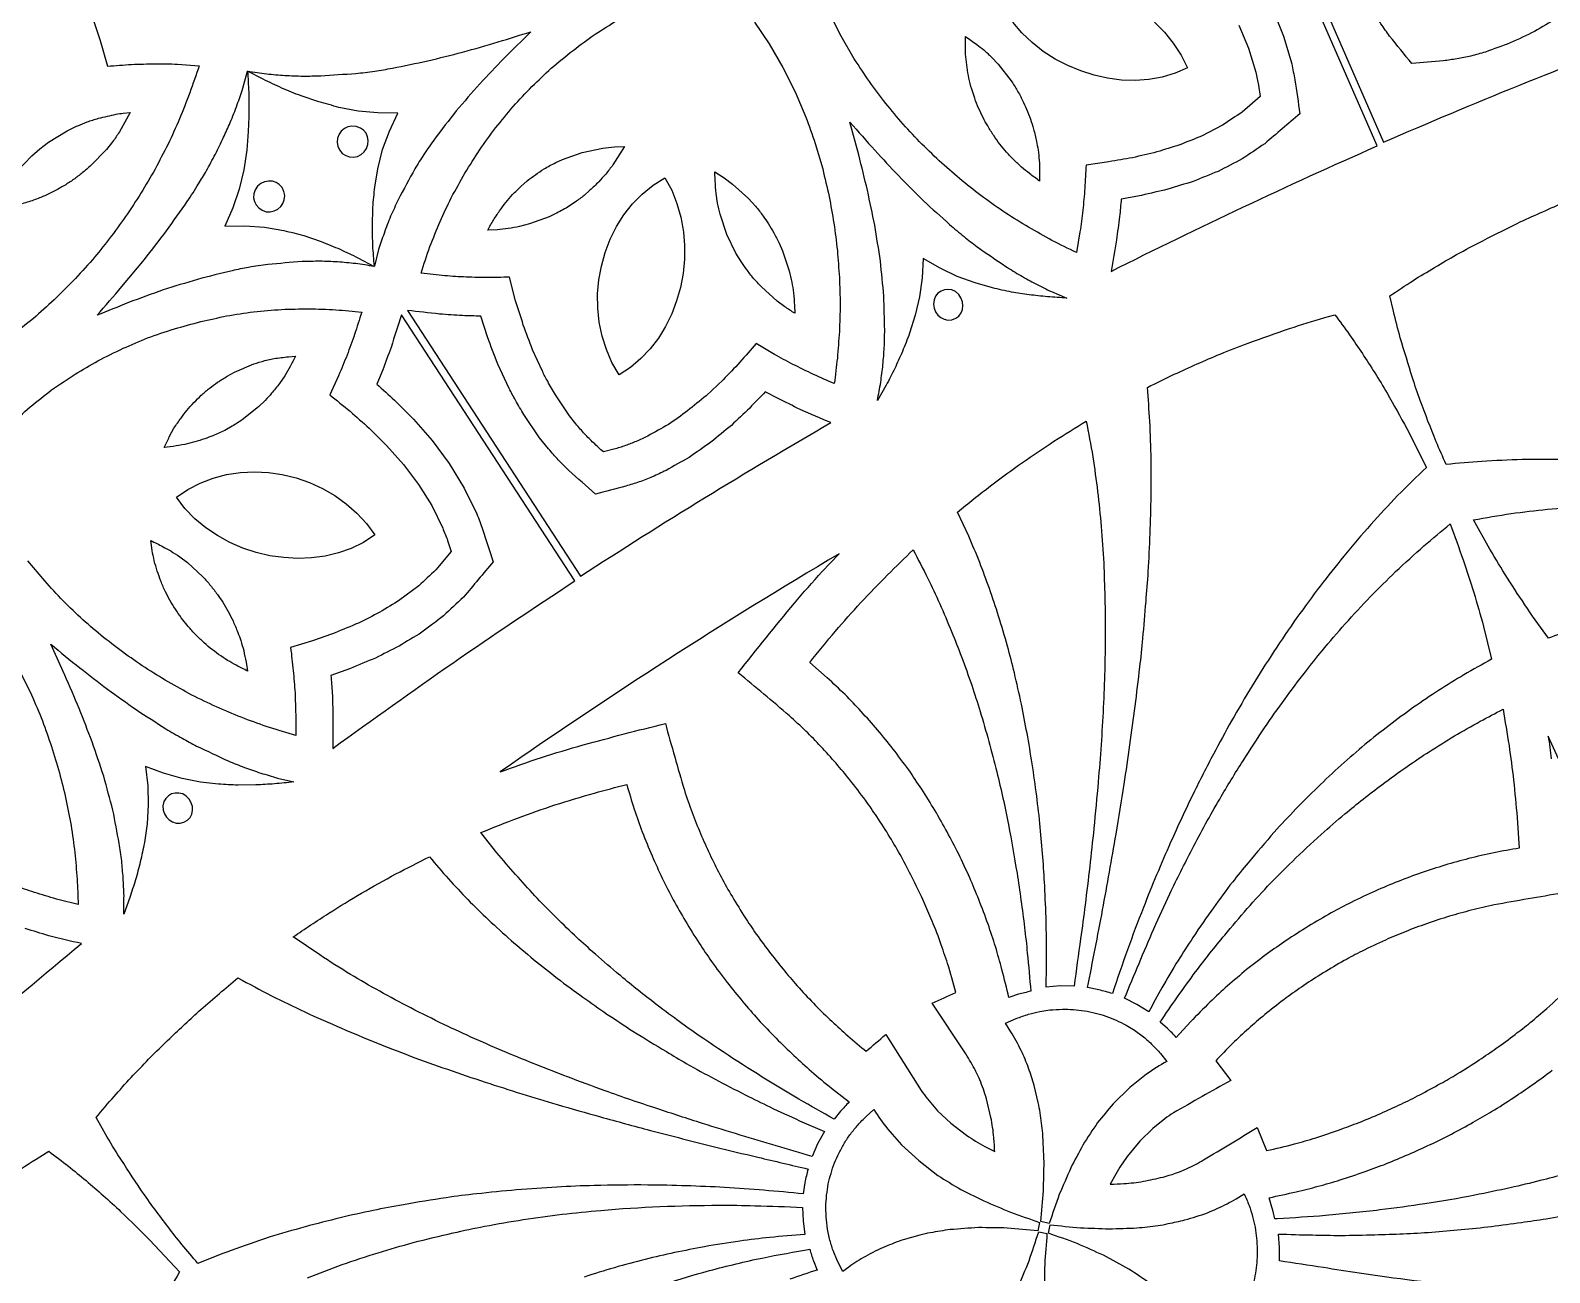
# Model space of a CAD drawing. Extents: x 10 to 990, y 10 to 990.
# Drawn here: x 239.3 to 350.2, y 787.2 to 877.9 of the extents above; entities that cross this region are included whole.
import ezdxf

# ---------------------------------------------------------------- set-up
doc = ezdxf.new("R2010")
doc.units = 0

msp = doc.modelspace()

# ---------------------------------------------------------------- linework, layer by layer
for points in [[(350.77, 878.8, 0.001349), (349.1, 877.84, -0.004855), (347.34, 877, 0.001333), (345.52, 876.34, -0.007078), (344.47, 876.04, -0.007069), (343.45, 875.84, -0.006348), (342.45, 875.7, 0.001644), (340.15, 875.49, -0.002175), (338.53, 877.51, -0.007314), (337.9, 878.39, -0.005317), (337.33, 879.3), (336.82, 880.21), (335.96, 882.07, -0.006968), (335.53, 883.21, -0.006765), (335.22, 884.13), (334.69, 886.03, -0.004349), (334.27, 888.1), (334.04, 889.68, -0.004631), (332.73, 889.94, -0.003391), (331.1, 890.32, 0.001505), (328.84, 890.96), (328.84, 890.96), (338.09, 869.75, -0.013282), (357.97, 877.8, -0.001905)], [(243.83, 878.8, -0.002935), (244.41, 877.02), (244.9, 875.3, -0.005789), (246.65, 875.44, -0.006047), (248.41, 875.48, -0.005944), (250.01, 875.46), (251.6, 875.34, -0.002495), (250.91, 873.35, -0.002814), (250.17, 871.46, -0.002955), (249.33, 869.61, -0.002636), (248.38, 867.79, -0.002794), (247.35, 866.03, -0.002935), (246.23, 864.32, -0.002478), (245.03, 862.69, 0.001086), (243.81, 861.16, -0.002367), (242.38, 859.6, 0.001131), (241.01, 858.23, 0.00127), (239.5, 856.88, -0.002791), (237.84, 855.58, 0.001011)], [(292.14, 878.53), (293.23, 876.93), (294.22, 875.22), (295.12, 873.43), (295.9, 871.59, -0.00328), (296.58, 869.66), (297.13, 867.8, -0.003133), (297.6, 865.79, -0.003097), (297.95, 863.83, -0.003103), (298.2, 861.85, -0.002729), (298.35, 859.87, -0.003329), (298.41, 857.9, -0.002784), (298.35, 855.93, -0.002622), (298.2, 853.99, 0.001228), (297.98, 852.12, -0.003312), (296.46, 852.79, -0.003801), (294.96, 853.53, -0.004162), (293.6, 854.26), (292.28, 855.06, -0.002248), (291.08, 853.68, -0.003639), (289.86, 852.4), (288.63, 851.24, 0.001103), (287.27, 850.13, -0.004906), (285.87, 849.14, 0.001158), (284.35, 848.29, -0.009257), (283.52, 847.9, -0.007853), (282.72, 847.59, -0.006145), (281.89, 847.33), (281.12, 847.13), (281.12, 847.13, -0.006083), (280.39, 847.8, -0.008381), (279.75, 848.44, -0.009702), (279.11, 849.18), (278.63, 849.78), (277.61, 851.31, -0.009505), (277.05, 852.29, -0.0124), (276.66, 853.03), (275.95, 854.59, -0.004657), (275.27, 856.4, -0.003809), (274.71, 858.18), (274.26, 859.9, -0.003766), (272.57, 859.86, -0.003853), (270.89, 859.91, -0.004019), (269.35, 860.01), (267.8, 860.19, -0.004908), (268.45, 862.13, -0.005088), (269.19, 863.96, -0.001313), (270.01, 865.7, -0.005057), (271.01, 867.5, -0.005342), (272.08, 869.18, -0.00525), (273.25, 870.81, -0.005606), (274.53, 872.36, -0.005024), (275.9, 873.82, -0.001153), (277.3, 875.15, -0.005319), (278.9, 876.46, -0.005422), (280.51, 877.64, -0.000999), (282.14, 878.67, -0.005318)], [(327.53, 878.31), (328.23, 876.61), (328.75, 874.87, -0.006589), (328.95, 873.91), (329.08, 873.08), (329.08, 873.08), (327.76, 871.95, 0.001121), (326.33, 871), (324.8, 870.2, 0.00111), (323.21, 869.56, 0.001086), (321.53, 869.04, -0.003263), (319.76, 868.62, -0.00206), (318.02, 868.32), (316.36, 868.08, -0.002396), (316.27, 866.4, -0.00332), (316.13, 864.78, -0.00246), (315.92, 863.2), (315.67, 861.69, -0.002996), (313.87, 862.58, -0.002436), (312.17, 863.54, -0.003213), (310.5, 864.57, -0.002916), (308.88, 865.71, -0.003091), (307.32, 866.93, -0.002843), (305.82, 868.23, -0.003537), (304.38, 869.61, -0.003323), (303.01, 871.07, -0.003739), (301.73, 872.59, -0.004022), (300.54, 874.18, -0.004055), (299.44, 875.84), (298.48, 877.51), (297.59, 879.28)], [(238.26, 867.59), (239.37, 868.75), (239.96, 869.28), (240.6, 869.75), (241.96, 870.58, -0.009389), (242.74, 870.96), (243.41, 871.24, -0.010474), (244.25, 871.5, -0.013066), (245.54, 871.79, -0.03201), (246.05, 871.87), (246.57, 871.93), (246.57, 871.93), (245.78, 870.51, -0.009523), (245.28, 869.78), (244.82, 869.21), (243.71, 868.07, -0.009569), (243.06, 867.51, -0.008916), (242.43, 867.03, -0.009999), (241.77, 866.6, -0.010998), (241.01, 866.18), (240.43, 865.89, -0.0082), (239.63, 865.56, -0.012802), (238.68, 865.26, -0.014652)], [(350.94, 846.57, 0.004566), (348.2, 846.57, 0.005879), (345.27, 846.44, 0.001977), (342.66, 846.22, -0.00597), (341.93, 847.88, -0.008679), (340.76, 850.9, -0.008318), (340.2, 852.54, -0.002868), (339.31, 855.47, -0.008584), (338.81, 857.41), (338.55, 858.53, -0.006664), (340.23, 859.64, -0.010791), (343.42, 861.54, -0.009835), (345.33, 862.56, -0.004728), (348.1, 863.95, -0.002396), (351.35, 865.4, 0.001779)], [(237.76, 849.09, -0.001039), (239.25, 850.42, -0.001043), (240.82, 851.66, -0.004491), (242.54, 852.81, -0.001168), (244.2, 853.79, -0.004458), (246.05, 854.7, -0.001172), (247.82, 855.46, -0.004928), (249.79, 856.12, -0.004478), (251.72, 856.65, -0.001188), (253.6, 857.07, -0.001215), (255.57, 857.37, -0.004659), (257.62, 857.54, -0.005262), (259.61, 857.59, -0.005261), (261.58, 857.52, -0.001052), (263.47, 857.34, -0.002377), (262.95, 855.72, -0.003386), (262.4, 854.2, -0.002275), (261.78, 852.7), (261.13, 851.3, -0.003552), (262.62, 850.1, -0.004682), (264.01, 848.87), (265.29, 847.61), (266.52, 846.22), (267.62, 844.76), (268.58, 843.21), (269.38, 841.57, -0.006589), (269.74, 840.66), (270, 839.86), (270, 839.86), (268.89, 838.53, 0.001121), (267.63, 837.35), (266.26, 836.32, 0.00111), (264.79, 835.42, 0.001086), (263.23, 834.63, -0.003263), (261.54, 833.93, -0.00206), (259.88, 833.34), (258.28, 832.84, -0.002396), (258.47, 831.16, -0.00332), (258.6, 829.54, -0.00246), (258.65, 827.95), (258.65, 826.42, -0.002996), (256.73, 827, -0.002436), (254.9, 827.66, -0.003213), (253.08, 828.41, -0.002916), (251.29, 829.26, -0.003091), (249.55, 830.21, -0.002843), (247.86, 831.24, -0.003537), (246.21, 832.37, -0.003323), (244.62, 833.58, -0.003739), (243.11, 834.87, -0.004022), (241.67, 836.25, -0.004055), (240.32, 837.71), (239.09, 839.19)], [(351.91, 834.2, 0.001404), (350.12, 833.53, -0.002097), (348.59, 835.69, -0.004133), (347.13, 837.92, -0.002636), (345.85, 840.02), (344.65, 842.17, -0.004947), (347.4, 842.63, -0.004391), (350.06, 842.95, -0.004623), (352.74, 843.16, -0.006018)], [(238.51, 831.13), (239.36, 829.4, -0.003133), (240.15, 827.49, -0.003097), (240.82, 825.61, -0.003103), (241.4, 823.7, -0.002729), (241.87, 821.77, -0.003329), (242.25, 819.84, -0.002784), (242.52, 817.88, -0.002622), (242.69, 815.94, 0.001228), (242.77, 814.07, -0.003312), (241.17, 814.47, -0.003801), (239.57, 814.96, -0.004162), (238.11, 815.46)], [(361.61, 801.14), (350.11, 826.37, -0.008968), (350.33, 824.72, -0.007036)], [(351.12, 814.9, 0.005626), (346.17, 814.05, 0.008121), (344.49, 813.66, 0.007943), (342.9, 813.22, 0.009382), (341.22, 812.67, 0.010236), (339.67, 812.09, 0.008606), (338.22, 811.48, 0.009666), (336.52, 810.67, 0.009738), (335.21, 809.98, 0.009397), (333.68, 809.08, 0.009423), (332.26, 808.16, 0.009505), (330.97, 807.25, 0.009298), (329.57, 806.16, 0.008749), (328.36, 805.14, 0.00622), (327.2, 804.07, 0.006975), (325.96, 802.8), (325.83, 802.66), (326.93, 801.22, 0.003495), (322.74, 798.86, 0.023156), (322.12, 798.43), (321.23, 797.73), (320.29, 796.8), (319.37, 795.68, 0.022773), (318.53, 794.39), (318.13, 793.65), (318.13, 793.65, 0.009254), (319.13, 793.69, 0.023689), (320.55, 793.86, 0.007317), (321.99, 794.17, 0.03906), (323.75, 794.79, 0.024226), (324.95, 795.42, -0.0034), (328.86, 797.78), (329.55, 796.1, 0.009813), (331.59, 796.59, 0.003804), (333.14, 797.04, 0.005909), (334.87, 797.63, 0.007353), (336.3, 798.16, 0.006837), (337.88, 798.82, 0.007508), (339.37, 799.5, 0.006454), (340.73, 800.18, 0.006508), (342.25, 801, 0.004709), (343.47, 801.7, 0.006933), (345.07, 802.73, 0.00849), (346.32, 803.58, 0.008178), (347.69, 804.59, 0.008034), (348.8, 805.46, 0.006278), (350.01, 806.49, -0.003516), (353.46, 809.58, -0.00419)], [(226.8, 797.14, -0.013282), (243, 811.22, -0.001905), (240.62, 811.8, -0.003677), (238.9, 812.32)], [(351.35, 794.39, -0.005587), (349.53, 793.91, -0.005989), (347.34, 793.39, -0.007015), (344.75, 792.85, -0.014148), (341.11, 792.22, -0.007347), (337.82, 791.77, -0.006808), (333.85, 791.36, -0.003685), (330.33, 791.12), (330.14, 791.11), (330.14, 791.11, 0.012138), (329.94, 791.98), (329.73, 792.66, 0.005001), (331.71, 793.1, 0.006212), (333.32, 793.5, 0.003557), (334.92, 793.96, 0.005543), (336.75, 794.58, 0.006624), (338.29, 795.15, 0.004788), (339.9, 795.82, 0.004878), (341.48, 796.54, 0.005705), (343.04, 797.31, 0.006078), (344.64, 798.18, 0.003916), (345.98, 798.95, 0.005686), (347.6, 799.99, 0.006082), (348.94, 800.9, 0.006358), (350.41, 801.97, 0.003909)], [(237.73, 794.18, -0.009944), (239.97, 795.66), (240.61, 796.06, -0.006831), (242.05, 794.97, -0.011075), (244.6, 792.82, -0.0096), (245.88, 791.64, -0.003502), (248, 789.57), (250.17, 787.25, 0.004732), (248.73, 784.68, 0.004578), (247.45, 782.12, 0.006073), (246.21, 779.32, 0.006043), (245.17, 776.76, 0.005552), (244.18, 774.06, 0.006165), (243.27, 771.22, 0.006575), (242.45, 768.36, 0.006989), (241.73, 765.48, 0.00679), (241.14, 762.79, 0.007494), (240.55, 759.6, 0.008733), (239.97, 755.72, 0.011548), (239.4, 750.58, 0.009041), (239.15, 747.3, 0.00563)], [(259.51, 786.82, -0.004623), (262.03, 787.78, -0.006018), (264.66, 788.64, -0.006414), (267.23, 789.39, -0.00698), (270.14, 790.09, -0.006397), (272.44, 790.58, -0.007053), (275.27, 791.06, -0.007778), (278.1, 791.45, -0.008689), (280.93, 791.74, -0.02126), (289.57, 792.11, -0.010207), (292.17, 792.08, -0.002678), (295.66, 791.96), (295.66, 791.96), (295.7, 790.97), (295.83, 789.98, 0.006887), (293.26, 789.76, 0.00639), (291.08, 789.5, 0.007628), (288.49, 789.08, 0.008197), (286.32, 788.65, 0.008055), (284.16, 788.16, 0.007534), (281.92, 787.55, 0.006855), (279.71, 786.87, 0.006797)], [(320.9, 786.49, 0.02144), (319.27, 787.57), (317.64, 788.46, 0.001492), (315.72, 789.31, 0.001633), (313.61, 790.08), (313.73, 790.68), (313.73, 790.68, -0.001798), (315.96, 790.46, -0.001618), (318.05, 790.39, 0.00395), (320.08, 790.46, 0.013962), (321.62, 790.63, 0.022357), (322.36, 790.77, 0.008395), (323.58, 791.04, 0.024908), (325.23, 791.57, 0.018664), (325.98, 791.89, 0.018338), (327.32, 792.58), (327.91, 792.94, -0.013227), (328.27, 792.09, -0.014171), (328.52, 791.3, -0.013457), (328.7, 790.5, -0.015303), (328.82, 789.71, -0.012509), (328.86, 788.9, -0.016089), (328.84, 788.12, -0.014355), (328.76, 787.35, -0.014405), (328.61, 786.57, -0.015174)], [(344.34, 786.11, -0.008505), (336.31, 787.15, -0.006168), (333.69, 787.56, 0.002583), (330.48, 788.05), (330.48, 788.05), (330.49, 789.03), (330.41, 790.01, 0.002963), (332.89, 789.94, 0.003454), (334.98, 789.91, 0.003922), (337.46, 789.96, 0.00529), (339.53, 790.03, 0.004786), (341.6, 790.15, 0.004159), (343.75, 790.33, 0.004761), (345.97, 790.57, 0.005523), (348.15, 790.86, 0.004314), (349.96, 791.13, 0.003994), (352.1, 791.53, 0.004657)], [(311.41, 786.12, -0.001608), (312.2, 788.05, -0.001705), (312.91, 790.17), (313.51, 790.04), (313.51, 790.04, 0.001539), (313.34, 787.79, 0.001346), (313.34, 785.7, 0.006778)], [(285.2, 786.25, -0.0125), (288.38, 787.21, -0.011727), (292.28, 788.17, -0.008979), (295.8, 788.83), (296.19, 788.9), (296.19, 788.9, 0.013378), (296.45, 788.05), (296.72, 787.38, 0.007728), (294.72, 786.71, 0.008648)]]:
    msp.add_lwpolyline(points, format="xyb")
for points in [[(318.19, 860.32, -0.013094), (337.63, 869.48), (328.34, 890.72, -0.000937), (327.19, 888.51, -0.002796), (326.34, 886.99), (325.73, 886.02, -0.004801), (326.81, 884.66), (327.96, 883.06), (329.05, 881.3), (330, 879.45), (330.79, 877.49), (331.38, 875.48, -0.005631), (331.61, 874.31, 0.000825), (331.98, 871.83, 0.002062), (329.41, 869.64, 0.001351), (327.75, 868.53, 0.001077), (326, 867.62, 0.001279), (324.19, 866.89, 0.001112), (322.34, 866.32, -0.002624), (320.41, 865.87), (318.93, 865.6, -0.004239), (318.81, 864.32, -0.002406), (318.58, 862.62, 0.00144), (318.19, 860.32)], [(275.82, 877.82, 0.004068), (273.85, 875.87, 0.003593), (272.09, 874.02, 0.004188), (270.37, 872.04, 0.004559), (268.78, 869.98, 0.007049), (268.01, 868.86, 0.007924), (267.35, 867.81, 0.00461), (266.13, 865.54, 0.006644), (265.58, 864.35, 0.008101), (265.1, 863.09, 0.007388), (264.7, 861.91), (264.39, 860.71, -0.004712), (264.28, 862.2, -0.004571), (264.25, 863.63), (264.28, 864.99, -0.006573), (264.43, 866.48), (264.65, 867.82), (264.99, 869.21), (265.49, 870.56), (266.11, 871.88), (264.65, 871.9), (263.2, 872.03), (261.8, 872.3, -0.004781), (260.34, 872.7), (259.04, 873.13, -0.003813), (257.64, 873.71, -0.005345), (256.28, 874.35), (255.13, 874.94, 0.004957), (256.53, 874.74, 0.003628), (257.86, 874.63, 0.005063), (259.18, 874.58, 0.004295), (260.49, 874.61, -0.00142), (263.03, 874.77, 0.00338), (264.42, 874.94, 0.003235), (265.71, 875.16, 0.001129), (268.29, 875.69, 0.000888), (270.84, 876.33, 0.001621), (273.44, 877.08, -0.001279), (275.82, 877.82)], [(312.97, 866.92, -0.010425), (312.23, 867.47, -0.01065), (311.66, 867.92, -0.008745), (311.09, 868.46, -0.009786), (310.56, 869.02, -0.00857), (310.07, 869.61, -0.010135), (309.62, 870.24, -0.01156), (309.18, 870.94, -0.010575), (308.84, 871.55, -0.009307), (308.52, 872.24, -0.008306), (308.23, 872.96), (308.01, 873.62, -0.009335), (307.81, 874.44, -0.025184), (307.58, 875.98, -0.008899), (307.55, 876.75), (307.56, 877.48, -0.011444), (308.38, 876.89, -0.013689), (308.89, 876.49, -0.010317), (309.46, 875.97), (309.94, 875.46), (310.89, 874.24, -0.010614), (311.34, 873.53, -0.012356), (311.73, 872.8, -0.010562), (312.02, 872.17, -0.008612), (312.3, 871.44, -0.010428), (312.53, 870.71, -0.013033), (312.74, 869.81, -0.012724), (312.86, 869.19, -0.010266), (312.94, 868.43, -0.011015), (312.97, 867.58), (312.97, 866.92)], [(244.14, 857.11, 0.00127), (245.96, 859.21), (247.6, 861.19, 0.001518), (249.21, 863.27, 0.001719), (250.73, 865.42, 0.005816), (251.56, 866.72, 0.004963), (252.12, 867.65, 0.004373), (252.78, 868.88, 0.006951), (253.38, 870.11, 0.00627), (253.87, 871.19, 0.005509), (254.38, 872.5, 0.005433), (254.79, 873.69), (255.13, 874.93, -0.003399), (255.22, 873.42, -0.004054), (255.23, 871.97, -0.004482), (255.18, 870.53), (255.07, 869.17), (254.85, 867.74), (254.51, 866.33), (254.06, 864.96), (253.48, 863.62), (254.93, 863.65), (256.37, 863.55), (257.77, 863.31, -0.006218), (259.23, 862.93), (260.51, 862.5, -0.004965), (261.9, 861.93, -0.004544), (263.19, 861.31), (264.38, 860.68, 0.006063), (263.02, 860.89, 0.006189), (261.7, 861.01, 0.006796), (260.42, 861.06, 0.005808), (259.12, 861.03, 0.001454), (256.62, 860.83, 0.007169), (255.21, 860.61, 0.00603), (254, 860.37, 0.004313), (251.47, 859.73, 0.003675), (248.97, 858.96, 0.004535), (246.44, 858.04, 0.00168), (244.14, 857.11)], [(299.12, 871.21, 0.002041), (300.94, 869.16, 0.001577), (302.66, 867.31, 0.001976), (304.49, 865.48, 0.001605), (306.4, 863.74, 0.005455), (307.45, 862.86, 0.005902), (308.4, 862.12, 0.001768), (310.5, 860.68, 0.005025), (311.59, 860.01, 0.004159), (312.69, 859.41, 0.004907), (313.85, 858.84), (314.97, 858.37, -0.002751), (313.55, 858.47, -0.003329), (312.2, 858.61), (310.92, 858.8, -0.004722), (309.52, 859.12), (308.26, 859.48), (306.96, 859.95), (305.7, 860.56), (304.47, 861.27), (304.4, 859.85), (304.2, 858.46), (303.89, 857.11), (303.48, 855.8, -0.003807), (302.95, 854.46, -0.003811), (302.39, 853.22, -0.003587), (301.77, 852.01), (301.13, 850.89, 0.005106), (301.37, 852.22, 0.003181), (301.53, 853.5, 0.00532), (301.63, 854.75, 0.004415), (301.66, 856.04, -0.001308), (301.6, 858.51, -0.001078), (301.35, 861.07, 0.001799), (300.93, 863.69, 0.001295), (300.4, 866.24, 0.002113), (299.76, 868.83), (299.12, 871.21)], [(272.68, 863.33, -0.008917), (273.09, 864.07, -0.009991), (273.53, 864.73, -0.010063), (273.99, 865.35, -0.011836), (274.49, 865.93, -0.011927), (275.09, 866.52), (275.55, 866.93, -0.011214), (276.78, 867.81, -0.012497), (277.64, 868.26), (278.13, 868.5), (279.57, 869.01), (281.07, 869.32, -0.010371), (281.92, 869.41), (282.65, 869.43), (281.81, 868.1, -0.009634), (281.29, 867.43, -0.009046), (280.78, 866.86, -0.013189), (280.13, 866.24), (279.72, 865.87, -0.007543), (279.06, 865.38), (278.5, 865, -0.01208), (277.59, 864.52), (277.16, 864.31), (275.73, 863.79), (274.99, 863.59, -0.009064), (274.17, 863.45, -0.008391), (273.39, 863.36), (272.68, 863.33)], [(295.09, 857.26, -0.009172), (294.37, 857.73), (293.81, 858.15), (292.65, 859.19, -0.010229), (292.08, 859.81, -0.011643), (291.57, 860.47, -0.010333), (291.17, 861.05), (290.8, 861.64), (290.13, 863.01), (289.64, 864.49, -0.009735), (289.45, 865.31), (289.34, 866.01, -0.010506), (289.28, 866.93), (289.26, 867.59), (289.93, 867.16), (290.55, 866.69), (291.71, 865.64), (292.23, 865.08, -0.011416), (292.78, 864.36, -0.010526), (293.18, 863.78, -0.010041), (293.57, 863.13, -0.012536), (293.95, 862.38), (294.2, 861.81), (294.69, 860.35, -0.008639), (294.88, 859.52, -0.011056), (295, 858.75, -0.012065), (295.06, 857.83), (295.09, 857.26)], [(282.27, 852.76), (281.74, 853.66), (281.34, 854.62), (281.02, 855.59), (280.82, 856.6), (280.7, 857.63), (280.69, 858.67), (280.79, 859.69), (280.97, 860.71), (281.25, 861.71), (281.61, 862.68), (282.07, 863.6), (282.62, 864.44), (283.25, 865.25), (283.96, 865.97), (284.74, 866.61), (285.61, 867.14), (286.11, 866.24), (286.49, 865.27), (286.78, 864.29, -0.007354), (286.96, 863.19), (287.05, 862.24), (287.04, 861.2), (286.93, 860.16), (286.74, 859.15), (286.46, 858.16), (286.11, 857.21), (285.66, 856.3), (285.13, 855.45), (284.53, 854.66), (283.85, 853.95), (283.1, 853.3), (282.27, 852.76)], [(261.36, 825.48, -0.013094), (279.03, 837.71), (266.37, 857.14, -0.000937), (265.61, 854.77, -0.002796), (265.01, 853.13), (264.57, 852.07, -0.004801), (265.86, 850.91), (267.26, 849.52), (268.62, 847.96), (269.86, 846.29), (270.96, 844.49), (271.88, 842.6, -0.005631), (272.3, 841.49, 0.000825), (273.07, 839.11, 0.002062), (270.9, 836.52, 0.001351), (269.44, 835.16, 0.001077), (267.86, 833.96, 0.001279), (266.2, 832.95, 0.001112), (264.47, 832.08, -0.002624), (262.64, 831.32), (261.22, 830.81, -0.004239), (261.32, 829.53, -0.002406), (261.37, 827.82, 0.00144), (261.36, 825.48)], [(266.82, 857.46), (279.44, 838.05, -0.013282), (297.73, 849.27, -0.001905), (295.48, 850.24, -0.003677), (293.87, 851.04), (292.94, 851.53, -0.003745), (291.8, 850.34, 0.001114), (290.46, 849.07, 0.001349), (288.97, 847.85, -0.004855), (287.37, 846.73, 0.001333), (285.69, 845.78, -0.007078), (284.69, 845.31, -0.007069), (283.73, 844.94, -0.006348), (282.76, 844.64, 0.001644), (280.53, 844.05, -0.002175), (278.6, 845.78, -0.007314), (277.82, 846.55, -0.005317), (277.12, 847.35), (276.46, 848.16), (275.31, 849.86, -0.006968), (274.7, 850.91, -0.006765), (274.24, 851.77), (273.41, 853.55, -0.004349), (272.65, 855.53), (272.16, 857.05, -0.004631), (270.83, 857.09, -0.003391), (269.16, 857.2, 0.001505), (266.82, 857.46)], [(318.29, 807.57, 0.012729), (317.29, 807.85), (316.47, 808.01, 0.002439), (317.57, 813.68, 0.002903), (318.55, 819.22, 0.003222), (319.14, 822.86, 0.006232), (319.57, 825.74, 0.006828), (320.29, 831.41, 0.009543), (320.51, 833.51, 0.005116), (320.74, 836.2, 0.003247), (320.91, 838.39, 0.001977), (321.04, 841.17, 0.002516), (321.12, 843.93, 0.001814), (321.12, 846.56, 0.003), (321.02, 849.37, -0.001194), (320.86, 851.85, -0.007783), (322.8, 852.8, -0.010186), (326.16, 854.28, -0.010067), (328.2, 855.08, -0.005437), (331.23, 856.15, -0.009944), (333.8, 856.94), (334.53, 857.15, -0.006831), (335.6, 855.69, -0.011075), (337.45, 852.91, -0.0096), (338.34, 851.42, -0.003502), (339.79, 848.84), (341.22, 846, 0.004732), (339.11, 843.94, 0.004578), (337.16, 841.84, 0.006073), (335.18, 839.51, 0.006043), (333.46, 837.34, 0.005552), (331.76, 835.03, 0.006165), (330.08, 832.56, 0.006575), (328.49, 830.04, 0.006989), (326.99, 827.49, 0.00679), (325.67, 825.07, 0.007494), (324.2, 822.18, 0.008733), (322.54, 818.62, 0.011548), (320.55, 813.85, 0.009041), (319.39, 810.77, 0.00563), (318.29, 807.57)], [(258.63, 854.13, -0.006926), (258.25, 853.37, -0.010114), (257.85, 852.69), (257.46, 852.12, -0.009923), (256.89, 851.42, -0.011977), (256.43, 850.9), (255.93, 850.42), (254.75, 849.48, -0.010967), (254.01, 849.01), (253.47, 848.7, -0.011773), (252.59, 848.32, -0.012329), (252.01, 848.09, -0.009134), (251.28, 847.86, -0.010552), (250.54, 847.68, -0.011043), (249.7, 847.54), (249.05, 847.46, -0.007447), (249.42, 848.23), (249.76, 848.87, -0.010234), (250.28, 849.61, -0.010885), (250.7, 850.17, -0.011944), (251.21, 850.74, -0.009267), (251.75, 851.27, -0.011304), (252.34, 851.77, -0.010564), (252.94, 852.22, -0.013191), (253.65, 852.66), (254.18, 852.96), (255.59, 853.56, -0.010593), (256.39, 853.8), (257.07, 853.95, -0.01305), (258.11, 854.08), (258.63, 854.13)], [(315.49, 808.12), (314.48, 808.13), (313.45, 808.04, 0.002304), (313.48, 810.53, 0.003428), (313.45, 812.83, 0.004353), (313.34, 815.43, 0.004721), (313.21, 817.53, 0.003596), (313.02, 819.72, 0.003441), (312.76, 822, 0.004352), (312.43, 824.36, 0.004436), (312.05, 826.6, 0.004644), (311.64, 828.72, 0.004639), (311.13, 830.99, 0.00308), (310.63, 832.94, 0.004276), (309.98, 835.13, 0.004682), (309.3, 837.16, 0.003651), (308.6, 839.06, 0.003692), (307.8, 840.98), (306.97, 842.73, -0.005953), (309.39, 844.66, -0.005921), (311.72, 846.37, -0.004299), (314.02, 847.92, -0.001872), (316.38, 849.39, -0.002568), (316.86, 846.78, -0.001993), (317.21, 844.25, -0.001893), (317.47, 841.68, -0.003056), (317.65, 839.01, -0.001519), (317.74, 836.51, -0.002941), (317.76, 833.59, -0.003489), (317.73, 831.19, -0.002763), (317.62, 828.47, -0.003137), (317.46, 825.74, -0.003759), (317.25, 823.04, -0.004156), (316.93, 819.63, -0.006291), (316.29, 814.06, -0.006343), (315.96, 811.58, 0.002354), (315.49, 808.12)], [(320.94, 806.25), (320.08, 806.78), (319.18, 807.23, -0.006383), (321.31, 812.31, -0.007616), (322.48, 814.86, -0.008793), (324.11, 818.12, -0.012784), (326.12, 821.78, -0.008758), (327.83, 824.58, -0.01022), (329.4, 826.98, -0.011465), (330.89, 829.09, -0.011265), (332.38, 831.07, -0.008553), (333.6, 832.61, -0.005903), (335.29, 834.58, -0.005714), (337.12, 836.55, -0.00499), (338.96, 838.39, -0.005778), (341.04, 840.27, -0.00183), (342.95, 841.87, -0.003888), (343.9, 839.25, -0.002586), (344.68, 836.87, -0.002473), (345.39, 834.39), (345.98, 831.99, 0.006451), (343.95, 830.85, 0.007121), (342.11, 829.72, 0.006916), (340.28, 828.48, 0.006573), (338.49, 827.16, 0.006394), (336.73, 825.76, 0.006448), (335, 824.26, 0.00672), (333.26, 822.63, 0.006174), (331.68, 821.06, 0.006119), (330.11, 819.36, 0.00804), (328.2, 817.13, 0.009371), (327.05, 815.71, 0.007075), (325.66, 813.84, 0.008307), (324.17, 811.67, 0.008512), (323.08, 809.98, 0.007205), (321.9, 807.99, 0.001455), (320.94, 806.25)], [(255.13, 831.13, -0.010425), (254.31, 831.55, -0.01065), (253.67, 831.91, -0.008745), (253.02, 832.34, -0.009786), (252.41, 832.81, -0.00857), (251.83, 833.31, -0.010135), (251.28, 833.85, -0.01156), (250.73, 834.47, -0.010575), (250.29, 835.02, -0.009307), (249.86, 835.65, -0.008306), (249.46, 836.31), (249.13, 836.92, -0.009335), (248.8, 837.7, -0.025184), (248.32, 839.18, -0.008899), (248.16, 839.94), (248.06, 840.66, -0.011444), (248.96, 840.21, -0.013689), (249.52, 839.9, -0.010317), (250.18, 839.48), (250.74, 839.05), (251.87, 838.01, -0.010614), (252.43, 837.38, -0.012356), (252.93, 836.72, -0.010562), (253.32, 836.15, -0.008612), (253.72, 835.48, -0.010428), (254.07, 834.79, -0.013033), (254.42, 833.95, -0.012724), (254.64, 833.35, -0.010266), (254.85, 832.62, -0.011015), (255.02, 831.78), (255.13, 831.13)], [(312.33, 807.74, 0.013576), (311.43, 807.52), (310.73, 807.28, 0.005551), (310.22, 809.33, 0.006908), (309.75, 811, 0.004239), (309.21, 812.64, 0.005033), (308.53, 814.44, 0.004428), (307.87, 816.03, 0.005616), (307.06, 817.76, 0.006197), (306.22, 819.38, 0.006927), (305.32, 820.96, 0.00592), (304.37, 822.49, 0.005209), (303.41, 823.91, 0.005753), (302.27, 825.43, 0.007337), (301.14, 826.83, 0.006676), (299.94, 828.18, 0.00561), (298.76, 829.41, 0.005107), (297.46, 830.64), (296.19, 831.75, -0.005934), (298.06, 834.04, -0.006201), (299.91, 836.13, -0.006157), (301.86, 838.15, -0.001433), (303.74, 839.98, -0.004673), (304.79, 837.93, -0.005235), (305.68, 836.05, -0.00511), (306.54, 834.01, -0.005448), (307.27, 832.17, -0.005464), (308.01, 830.1, -0.004852), (308.63, 828.18, -0.00541), (309.26, 825.99, -0.006478), (309.84, 823.76, -0.012795), (310.7, 819.91, -0.00468), (311.32, 816.37, -0.008037), (311.87, 812.4, -0.007944), (312.07, 810.52, -0.003604), (312.33, 807.74)], [(298.33, 839.69, 0.018607), (273.58, 823.76, -0.005996), (276.59, 824.82, -0.005207), (279.63, 825.74, -0.004237), (285.64, 827.3, 0.004014), (287.03, 822.42, 0.007907), (287.6, 820.79, 0.007826), (288.21, 819.26, 0.007214), (288.88, 817.75, 0.007873), (289.62, 816.27, 0.007936), (290.42, 814.82, 0.008056), (291.35, 813.31, 0.005574), (292.15, 812.09, 0.006549), (293.2, 810.67, 0.00639), (294.24, 809.35, 0.004993), (295.26, 808.15, 0.005914), (296.46, 806.86, 0.007217), (297.65, 805.68, 0.004612), (298.81, 804.62, 0.005145), (300.16, 803.48), (300.31, 803.36, -0.00148), (301.73, 804.58), (304.33, 800.49, 0.022814), (304.79, 799.88), (305.52, 799.02), (306.49, 798.11), (307.64, 797.22, 0.02108), (308.96, 796.41), (309.69, 796.04, 0.008883), (309.63, 797.07, 0.023664), (309.42, 798.52), (309.09, 799.89, 0.026481), (308.6, 801.28, 0.025679), (308.21, 802.09, 0.028972), (307.48, 803.31), (305.13, 806.86, -0.001432), (306.85, 807.66, 0.010632), (306.25, 809.76, 0.004481), (305.72, 811.34, 0.007066), (305.03, 813.09, 0.005186), (304.45, 814.45, 0.006127), (303.67, 816.05, 0.006706), (302.88, 817.55, 0.007507), (302.04, 819, 0.008042), (301.08, 820.5, 0.005953), (300.25, 821.7, 0.007783), (299.11, 823.18, 0.008158), (298.11, 824.39, 0.006967), (296.99, 825.63, 0.005783), (295.9, 826.75, 0.005342), (294.7, 827.86, 0.001827), (290.97, 831.01, -0.005649), (295.06, 836.09, -0.006061), (297.08, 838.38), (298.33, 839.69)], [(240.76, 833.08, 0.002041), (242.89, 831.36, 0.001577), (244.9, 829.81, 0.001976), (247, 828.31, 0.001605), (249.17, 826.91, 0.005455), (250.35, 826.22, 0.005902), (251.41, 825.65, 0.001768), (253.71, 824.57, 0.005025), (254.9, 824.09, 0.004159), (256.09, 823.68, 0.004907), (257.33, 823.31), (258.51, 823.03, -0.002751), (257.1, 822.89, -0.003329), (255.74, 822.81), (254.44, 822.79, -0.004722), (253.01, 822.87), (251.7, 823.02), (250.35, 823.27), (249, 823.66), (247.68, 824.16), (247.84, 822.74), (247.87, 821.35), (247.79, 819.97), (247.6, 818.6, -0.003807), (247.3, 817.19, -0.003811), (246.95, 815.87, -0.003587), (246.53, 814.58), (246.09, 813.37, 0.005106), (246.11, 814.72, 0.003181), (246.05, 816.01, 0.00532), (245.94, 817.26, 0.004415), (245.76, 818.54, -0.001308), (245.3, 820.97, -0.001078), (244.63, 823.45, 0.001799), (243.78, 825.96, 0.001295), (242.84, 828.39, 0.002113), (241.79, 830.84), (240.76, 833.08)], [(322.95, 804.37, 0.010688), (322.32, 805.01), (321.78, 805.49, -0.013669), (324.36, 809.16, -0.009082), (326.49, 811.85, -0.01806), (329.84, 815.64, -0.007865), (331.43, 817.23, -0.009347), (333.53, 819.19, -0.012086), (335.27, 820.69, -0.014767), (337.96, 822.83, -0.008546), (339.81, 824.16, -0.008385), (341.42, 825.24, -0.00696), (343.26, 826.39, -0.007679), (345.15, 827.46, -0.001427), (346.81, 828.34, -0.00188), (347.25, 825.7, -0.002088), (347.58, 823.16, -0.00349), (347.84, 820.42), (348, 818.19, 0.005659), (346.15, 817.86, 0.007605), (344.3, 817.43, 0.007902), (342.57, 816.95, 0.007255), (340.84, 816.39, 0.007923), (339.15, 815.76, 0.007769), (337.47, 815.06, 0.007983), (335.72, 814.23, 0.00599), (334.27, 813.47, 0.006984), (332.6, 812.49, 0.008563), (330.97, 811.44, 0.005847), (329.62, 810.5, 0.006695), (328.09, 809.32, 0.008206), (326.69, 808.13, 0.005708), (325.41, 806.95, 0.008185), (323.99, 805.5), (322.95, 804.37)], [(299.06, 799.66, 0.010097), (298.44, 798.98), (297.98, 798.4, -0.004617), (295.4, 799.86, -0.008856), (293.44, 801.03, -0.015247), (287.76, 804.74, -0.009138), (286.3, 805.79, -0.009201), (284.62, 807.06, -0.011271), (282.07, 809.12, -0.00678), (280.33, 810.63, -0.007377), (279, 811.84, -0.005415), (277.5, 813.29, -0.005542), (276.11, 814.71, -0.004706), (274.71, 816.26, -0.005268), (273.34, 817.86), (272.17, 819.33, -0.004465), (274.91, 820.42, -0.004641), (277.57, 821.35, -0.00635), (280.46, 822.22, -0.001846), (282.82, 822.85, 0.005409), (283.36, 821.05, 0.004903), (283.95, 819.38, 0.007337), (284.67, 817.63, 0.006988), (285.41, 816.01, 0.007464), (286.22, 814.42, 0.007357), (287.11, 812.86, 0.007559), (288.11, 811.25, 0.005081), (289.01, 809.92, 0.006042), (290.15, 808.39, 0.005907), (291.29, 806.98, 0.004508), (292.41, 805.69, 0.005419), (293.73, 804.31, 0.00663), (295.03, 803.04, 0.004092), (296.31, 801.88, 0.004762), (297.78, 800.66), (299.06, 799.66)], [(297.26, 797.5), (296.76, 796.61), (296.36, 795.68, 0.001608), (291.11, 797.24, -0.003988), (288.35, 798.09, -0.003954), (285.03, 799.17, -0.006998), (281.24, 800.47, -0.003845), (278.5, 801.49, -0.004721), (276.26, 802.36, -0.003852), (274.03, 803.27, -0.002457), (271.73, 804.27, -0.001429), (269.46, 805.32, -0.002872), (267.05, 806.52, -0.003184), (264.78, 807.74, -0.002728), (262.64, 808.97, -0.003427), (260.4, 810.39), (258.46, 811.71, -0.005532), (261.06, 813.44, -0.00429), (263.45, 814.91, -0.004533), (265.96, 816.31, -0.001896), (268.41, 817.56, 0.00321), (269.8, 815.95, 0.003535), (271.21, 814.44, 0.003076), (272.72, 812.96, 0.004701), (274.38, 811.46, 0.004657), (276.02, 810.07, 0.004468), (277.75, 808.69, 0.004461), (279.62, 807.32, 0.004203), (281.38, 806.08, 0.003865), (283.27, 804.83, 0.00486), (285.72, 803.33, 0.005987), (287.17, 802.47, 0.004128), (289.27, 801.32, 0.004616), (291.48, 800.18, 0.004162), (293.27, 799.29, 0.003945), (295.44, 798.29), (297.26, 797.5)], [(296.06, 794.76, 0.012913), (295.83, 793.76), (295.71, 792.94, 0.010894), (289.97, 793.41, 0.010947), (284.35, 793.59, 0.008711), (280.44, 793.55, 0.009795), (277.72, 793.44, 0.014543), (271.85, 792.94, 0.01213), (269.63, 792.66, 0.009439), (266.51, 792.15, 0.011203), (264.3, 791.73, 0.007523), (261.89, 791.19, 0.005406), (259.34, 790.54, 0.004566), (256.71, 789.77, 0.005879), (253.93, 788.81, 0.001977), (251.49, 787.87, -0.00597), (250.33, 789.25, -0.008679), (248.35, 791.82, -0.008318), (247.35, 793.24, -0.002868), (245.67, 795.79, -0.008584), (244.64, 797.52), (244.08, 798.52, -0.006664), (245.38, 800.06, -0.010791), (247.91, 802.78, -0.009835), (249.45, 804.3, -0.004728), (251.72, 806.41, -0.002396), (254.43, 808.72, 0.001779), (256.88, 807.41, 0.001617), (259.31, 806.23, 0.00286), (262, 805.04, 0.00287), (264.43, 804.02, 0.002054), (267.02, 803.01, 0.002594), (269.73, 802.04, 0.002981), (272.48, 801.11, 0.002812), (275.15, 800.25, 0.002342), (277.73, 799.47, 0.002962), (280.9, 798.57, 0.00334), (284.55, 797.58, 0.004419), (289.23, 796.39, 0.004514), (292.4, 795.62, 0.000982), (296.06, 794.76)], [(313.06, 790.92, -0.001625), (313.25, 793.17, -0.001479), (313.3, 795.29, 0.004329), (313.2, 797.36, 0.014144), (313.01, 798.86, 0.027527), (312.86, 799.61), (312.57, 800.87, 0.015143), (312.16, 802.13, 0.030674), (311.62, 803.42, 0.019293), (310.88, 804.79), (310.48, 805.4), (311.27, 805.75, -0.014059), (312.17, 806.06, -0.015058), (312.98, 806.26), (313.72, 806.38, -0.012089), (314.63, 806.43, -0.016387), (315.44, 806.41, -0.014856), (316.24, 806.32, -0.015861), (317.05, 806.15, -0.015452), (317.81, 805.93, -0.015854), (318.56, 805.63, -0.014018), (319.28, 805.27), (319.9, 804.9), (320.56, 804.42, -0.013395), (321.22, 803.81, -0.015353), (321.79, 803.2), (322.26, 802.61, 0.030731), (320.78, 801.69), (319.55, 800.72), (318.34, 799.52, 0.00145), (317.21, 798.15, 0.022213), (316.13, 796.5, 0.001577), (315.25, 794.85, 0.001614), (314.41, 792.91, 0.001806), (313.67, 790.78), (313.06, 790.92)], [(312.85, 790.25, 0.001692), (310.61, 790.45, 0.001578), (308.51, 790.48, 0.00721), (306.45, 790.33, 0.016133), (304.98, 790.1, 0.028005), (304.23, 789.92), (303, 789.59, 0.01668), (301.68, 789.08, 0.03597), (300.26, 788.38, 0.026215), (299.03, 787.6), (298.59, 787.28), (298.21, 788.02), (297.89, 788.8, -0.013576), (297.63, 789.66), (297.48, 790.37, -0.01292), (297.38, 791.27), (297.36, 791.97, -0.014506), (297.42, 792.86, -0.01563), (297.54, 793.67, -0.016312), (297.74, 794.44, -0.016234), (297.99, 795.2, -0.013517), (298.33, 795.94, -0.017024), (298.72, 796.66, -0.015247), (299.18, 797.34, -0.014156), (299.71, 797.98, -0.01582), (300.3, 798.6), (300.87, 799.1, 0.030241), (301.87, 797.69), (302.89, 796.52), (304.14, 795.37), (305.55, 794.29, 0.019773), (307.23, 793.27), (308.9, 792.43, -0.001346), (310.84, 791.6, -0.001536), (312.97, 790.85), (312.85, 790.25)]]:
    msp.add_lwpolyline(points, format="xyb", close=True)
msp.add_lwpolyline([(321.36, 878.52), (322.09, 877.79), (322.73, 876.99), (323.31, 876.12), (323.77, 875.19), (323.77, 875.19), (322.86, 874.79), (321.91, 874.51), (320.94, 874.34), (319.95, 874.27), (318.95, 874.29), (317.94, 874.42), (316.96, 874.64), (315.97, 874.96), (315.02, 875.35), (314.11, 875.82), (313.24, 876.38), (312.43, 877.03), (311.68, 877.74), (311.01, 878.52)])
for points in [[(263.07, 870.91), (262.75, 870.93), (262.46, 870.88), (262.2, 870.75), (261.97, 870.57), (261.81, 870.33), (261.71, 870.06), (261.67, 869.76), (261.72, 869.45), (261.86, 869.16), (262.05, 868.94), (262.3, 868.78), (262.57, 868.69), (262.86, 868.67), (263.15, 868.72), (263.42, 868.85), (263.65, 869.04), (263.83, 869.3), (263.92, 869.58), (263.95, 869.87), (263.9, 870.15), (263.79, 870.41), (263.61, 870.63), (263.37, 870.79), (263.07, 870.91)], [(256.49, 864.68), (256.79, 864.67), (257.08, 864.73), (257.34, 864.86), (257.56, 865.05), (257.72, 865.28), (257.81, 865.55), (257.85, 865.85), (257.79, 866.15), (257.65, 866.44), (257.45, 866.66), (257.21, 866.82), (256.95, 866.91), (256.66, 866.92), (256.37, 866.86), (256.1, 866.73), (255.86, 866.54), (255.68, 866.28), (255.59, 865.99), (255.57, 865.7), (255.63, 865.43), (255.76, 865.17), (255.95, 864.95), (256.19, 864.78), (256.49, 864.68)], [(305.26, 858.23), (305.22, 857.92), (305.27, 857.63), (305.38, 857.37), (305.54, 857.13), (305.75, 856.95), (306, 856.82), (306.28, 856.76), (306.57, 856.79), (306.85, 856.89), (307.07, 857.06), (307.24, 857.28), (307.33, 857.53), (307.36, 857.82), (307.33, 858.1), (307.23, 858.38), (307.06, 858.64), (306.82, 858.84), (306.56, 858.96), (306.28, 859), (306.03, 858.98), (305.78, 858.88), (305.55, 858.73), (305.37, 858.51), (305.26, 858.23)], [(264.42, 841.07), (263.59, 840.52), (262.69, 840.09), (261.77, 839.76), (260.81, 839.53), (259.81, 839.39), (258.8, 839.35), (257.79, 839.41), (256.77, 839.55), (255.77, 839.79), (254.79, 840.1), (253.84, 840.51), (252.93, 841.02), (252.08, 841.59), (251.29, 842.25), (250.56, 842.99), (249.94, 843.82), (250.77, 844.4), (251.68, 844.86), (252.62, 845.22), (253.6, 845.48), (254.61, 845.62), (255.63, 845.67), (256.66, 845.63), (257.67, 845.48), (258.68, 845.24), (259.65, 844.89), (260.6, 844.47), (261.5, 843.96), (262.34, 843.35), (263.1, 842.67), (263.81, 841.91), (264.42, 841.07)], [(248.95, 821.29), (248.97, 820.98), (249.06, 820.7), (249.21, 820.46), (249.41, 820.25), (249.64, 820.11), (249.91, 820.02), (250.2, 820.01), (250.49, 820.08), (250.74, 820.23), (250.93, 820.43), (251.06, 820.68), (251.11, 820.95), (251.1, 821.23), (251.02, 821.5), (250.87, 821.76), (250.66, 821.99), (250.4, 822.15), (250.12, 822.22), (249.84, 822.22), (249.59, 822.16), (249.35, 822.02), (249.16, 821.83), (249.02, 821.59), (248.95, 821.29)]]:
    msp.add_lwpolyline(points, close=True)

doc.saveas('drawing.dxf')
